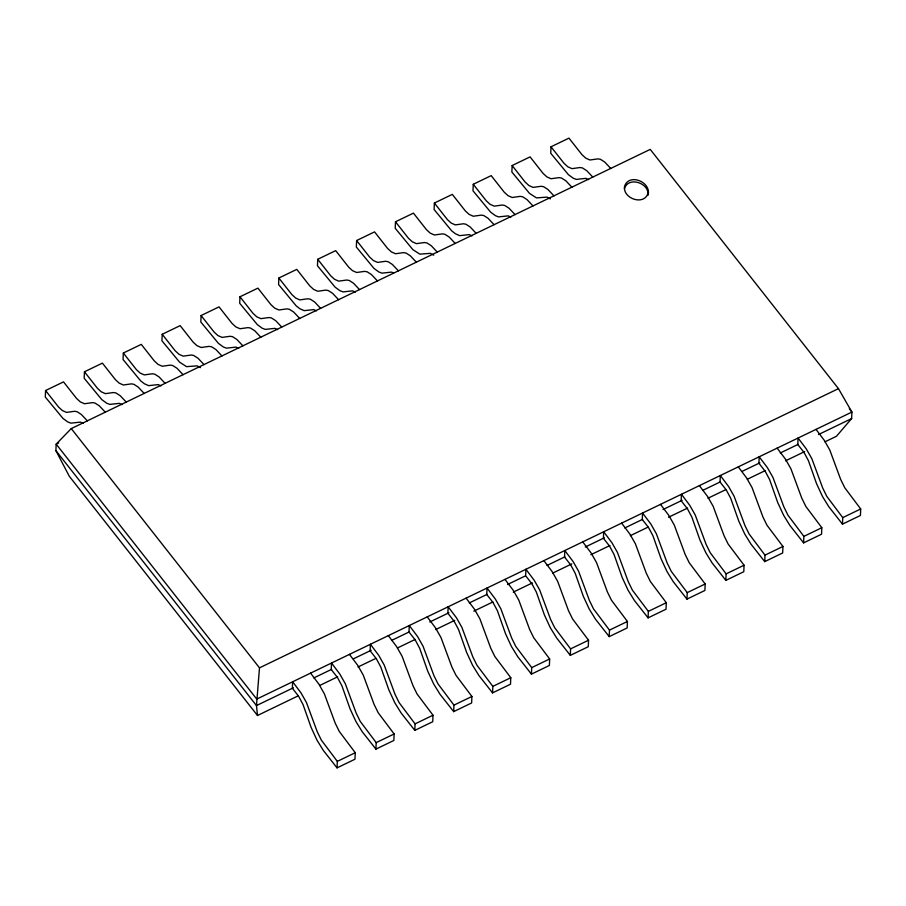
<?xml version="1.0" encoding="UTF-8"?>
<svg xmlns="http://www.w3.org/2000/svg" width="906" height="906" viewBox="0 0 906 906"><rect width="100%" height="100%" fill="white"/><g stroke="black" fill="none" stroke-linecap="round" stroke-linejoin="round"><path stroke-width="1.36" d="M647.983 195.322C652.026 182.083 628.741 172.548 624.517 186.523C622.796 198.788 644.438 206.013 648.073 193.035M105.311 412.196L99.286 405.809L94.96 403.034L92.48 402.626L84.484 403.748L80.34 401.913L76.534 398.425L63.522 381.879L45.572 390.531L45.3 397.032L62.944 418.402L67.791 421.958L70.895 423.147L80.43 422.117L83.171 423.374M298.21 695.842L257.497 715.48L69.275 476.228L55.9 450.633L56.172 444.133L71.268 428.583L650.236 149.388L838.458 388.64L851.912 412.071L851.64 418.561L836.453 436.273L825.004 441.8M144.19 393.453L138.165 387.055L133.85 384.291L131.359 383.872L123.375 384.993L119.218 383.159L115.413 379.671L102.401 363.125L84.451 371.788L84.179 378.278L101.823 399.648L106.67 403.204L109.773 404.393L119.309 403.363L122.05 404.631M183.069 374.699L177.044 368.3L172.729 365.537L170.249 365.129L162.253 366.239L158.097 364.405L154.292 360.916L141.279 344.382L123.329 353.034L123.057 359.535L140.702 380.905L144.405 383.77L148.652 385.65L158.188 384.608L160.94 385.877M221.947 355.945L215.922 349.557L211.608 346.783L209.127 346.375L201.132 347.496L196.976 345.662L193.171 342.174L180.158 325.628L162.208 334.28L161.936 340.781L179.581 362.151L186.557 366.647L197.066 365.865L200.453 367.632M260.826 337.202L254.801 330.803L250.486 328.04L248.006 327.621L240.011 328.742L235.854 326.907L232.049 323.419L219.037 306.885L201.098 315.537L200.826 322.026L218.471 343.408L223.318 346.953L226.421 348.153L235.956 347.111L238.697 348.38M299.716 318.448L293.68 312.049L289.365 309.286L286.885 308.878L278.889 309.988L274.745 308.165L270.928 304.665L257.916 288.131L239.977 296.783L239.705 303.284L257.349 324.654L262.196 328.21L265.299 329.399L274.835 328.357L277.576 329.625M338.595 299.705L332.57 293.306L328.244 290.543L325.764 290.124L317.768 291.245L313.623 289.41L309.807 285.922L296.794 269.376L278.855 278.029L278.584 284.529L296.228 305.9L299.931 308.776L304.178 310.645L313.714 309.614L316.454 310.883M377.474 280.951L371.449 274.552L367.134 271.789L364.642 271.381L356.647 272.491L352.502 270.656L348.697 267.168L335.684 250.634L317.734 259.286L317.462 265.775L335.107 287.157L339.954 290.701L343.057 291.902L352.593 290.86L355.333 292.128M416.352 262.196L410.327 255.809L406.013 253.034L403.532 252.627L395.537 253.748L391.381 251.913L387.575 248.425L374.563 231.879L356.613 240.532L356.341 247.032L373.985 268.403L378.833 271.959L381.936 273.148L391.471 272.117L393.6 272.955M337.043 767.869L337.315 761.38L321.37 740.168L317.259 731.776L306.432 702.49L300.917 692.762L292.638 681.776L292.366 688.277L296.919 694.064A19.162 6.591 64.3 0 1 298.98 696.941L303.034 704.54L311.132 727.473L317.066 740.281L323.363 750.485L337.043 767.869L354.982 759.217L355.254 752.716L339.32 731.504L335.197 723.124L324.371 693.837L318.855 684.109L310.577 673.124M455.231 243.454L449.206 237.055L444.891 234.292L442.411 233.873L434.416 234.994L430.259 233.159L426.454 229.671L413.442 213.125L395.492 221.789L395.22 228.278L412.864 249.648L419.84 254.144L430.35 253.363L433.736 255.141M375.922 749.115L376.194 742.626L360.248 721.414L356.137 713.022L345.311 683.747L339.795 674.007L331.517 663.033L331.245 669.523L335.798 675.321A19.162 6.591 64.3 0 1 337.859 678.198L341.913 685.797L350.01 708.73L355.945 721.538L362.241 731.742L375.922 749.115L393.861 740.462L394.133 733.973L378.198 712.762L374.087 704.37L363.249 675.083L357.734 665.355L349.456 654.381M494.11 224.699L488.085 218.301L483.77 215.537L481.29 215.13L473.294 216.24L469.138 214.405L465.333 210.917L452.32 194.382L434.37 203.035L434.099 209.524L451.743 230.905L455.446 233.771L459.693 235.651L469.229 234.609L471.981 235.877M414.801 730.372L415.073 723.871L399.138 702.66L395.016 694.268L384.189 664.993L378.674 655.253L370.395 644.279L370.124 650.78L374.676 656.567A19.162 6.591 64.3 0 1 376.737 659.443L380.792 667.043L388.889 689.976L394.823 702.784L401.12 712.988L414.801 730.372L432.74 721.72L433.011 715.219L417.077 694.007L412.966 685.615L402.128 656.34L396.613 646.601L388.334 635.627M532.988 205.945L526.964 199.558L522.649 196.783L520.169 196.376L512.173 197.497L508.028 195.662L504.212 192.174L491.199 175.628L473.26 184.28L472.989 190.781L490.633 212.151L495.48 215.707L498.583 216.896L508.119 215.866L510.859 217.123M453.68 711.618L453.951 705.128L438.017 683.917L433.895 675.525L423.068 646.238L417.553 636.51L409.274 625.525L409.002 632.026L413.566 637.824A19.162 6.591 64.3 0 1 415.627 640.701L419.671 648.288L427.768 671.233L433.702 684.03L439.999 694.234L453.68 711.618L471.63 702.965L471.901 696.476L455.956 675.264L451.845 666.873L441.007 637.586L435.492 627.858L427.224 616.873M571.879 187.202L565.842 180.804L561.527 178.04L559.047 177.621L551.052 178.742L546.907 176.908L543.09 173.42L530.078 156.885L512.139 165.538L511.867 172.027L529.512 193.397L536.488 197.893L546.998 197.112L550.384 198.89M492.558 692.875L492.83 686.374L476.896 665.163L472.773 656.771L461.947 627.496L456.431 617.756L448.153 606.782L447.881 613.271L452.445 619.07A19.162 6.591 64.3 0 1 454.506 621.946L458.549 629.545L466.658 652.479L472.581 665.287L478.889 675.491L492.558 692.875L510.508 684.211L510.78 677.722L494.835 656.51L490.724 648.118L479.897 618.843L474.382 609.104L466.103 598.13M610.757 168.448L604.732 162.049L600.406 159.286L597.926 158.878L589.931 159.988L585.786 158.154L581.969 154.666L568.957 138.131L551.018 146.783L550.746 153.284L568.39 174.654L573.238 178.21L576.341 179.399L585.876 178.357L588.617 179.626M531.437 674.121L531.709 667.62L515.774 646.408L511.664 638.028L500.825 608.741L495.31 599.002L487.032 588.028L486.76 594.529L491.324 600.316A19.162 6.591 64.3 0 1 493.385 603.192L497.439 610.791L505.537 633.724L511.46 646.533L517.768 656.737L531.437 674.121L549.387 665.468L549.659 658.968L533.725 637.756L529.602 629.364L518.776 600.089L513.26 590.35L504.982 579.376M570.316 655.366L570.587 648.877L554.653 627.665L550.542 619.274L539.704 589.987L534.189 580.259L525.91 569.274L525.639 575.774L530.203 581.573A19.162 6.591 64.3 0 1 532.264 584.449L536.318 592.037L544.415 614.981L550.35 627.779L556.646 637.983L570.316 655.366L588.266 646.714L588.538 640.225L572.603 619.013L568.481 610.621L557.654 581.335L552.139 571.607L543.86 560.621M609.206 636.624L609.478 630.123L593.532 608.911L589.421 600.519L578.594 571.244L573.079 561.505L564.8 550.531L564.529 557.02L569.081 562.819A19.162 6.591 64.3 0 1 571.142 565.695L575.197 573.294L583.294 596.227L589.228 609.036L595.525 619.24L609.206 636.624L627.145 627.971L627.416 621.471L611.482 600.259L607.36 591.867L596.533 562.592L591.018 552.853L582.739 541.879M648.084 617.869L648.356 611.38L632.411 590.168L628.3 581.777L617.473 552.49L611.958 542.762L603.679 531.777L603.407 538.277L607.96 544.064A19.162 6.591 64.3 0 1 610.021 546.941L614.075 554.54L622.173 577.473L628.107 590.282L634.404 600.485L648.084 617.869L666.023 609.217L666.295 602.717L650.361 581.505L646.25 573.124L635.412 543.838L629.897 534.098L621.618 523.124M686.963 599.115L687.235 592.626L671.301 571.414L667.178 563.022L656.352 533.736L650.836 524.008L642.558 513.034L642.286 519.523L646.839 525.321A19.162 6.591 64.3 0 1 648.9 528.198L652.954 535.797L661.052 558.73L666.986 571.527L673.283 581.731L686.963 599.115L704.902 590.463L705.174 583.974L689.24 562.762L685.129 554.37L674.291 525.084L668.775 515.355L660.497 504.37M725.842 580.372L726.114 573.872L710.179 552.66L706.057 544.268L695.23 514.993L689.715 505.254L681.437 494.28L681.165 500.78L685.729 506.567A19.162 6.591 64.3 0 1 687.79 509.444L691.833 517.043L699.93 539.976L705.865 552.785L712.161 562.988L725.842 580.372L743.792 571.72L744.064 565.219L728.118 544.008L724.007 535.616L713.181 506.341L707.665 496.601L699.387 485.627M764.721 561.618L764.992 555.129L749.058 533.917L744.936 525.525L734.109 496.239L728.594 486.511L720.315 475.525L720.043 482.026L724.607 487.824A19.162 6.591 64.3 0 1 726.669 490.69L730.712 498.289L738.82 521.222L744.743 534.03L751.051 544.234L764.721 561.618L782.671 552.966L782.943 546.465L766.997 525.254L762.886 516.873L752.059 487.587L746.544 477.858L738.265 466.873M803.599 542.875L803.871 536.375L787.937 515.163L783.826 506.771L772.988 477.496L767.473 467.756L759.194 456.783L758.922 463.272L763.486 469.07A19.162 6.591 64.3 0 1 765.547 471.947L769.602 479.546L777.699 502.479L783.622 515.288L789.93 525.491L803.599 542.875L821.549 534.212L821.821 527.722L805.887 506.511L801.765 498.119L790.938 468.832L785.423 459.104L777.144 448.13M842.478 524.121L842.75 517.62L826.816 496.409L822.705 488.017L811.867 458.742L806.351 449.002L798.084 438.028L797.801 444.529L802.365 450.316A19.162 6.591 64.3 0 1 804.426 453.193L808.48 460.792L816.578 483.725L822.512 496.533L828.809 506.737L842.478 524.121L860.428 515.469L860.7 508.968L844.766 487.756L840.643 479.365L829.817 450.089L824.301 440.35L816.023 429.376M71.268 428.583L259.49 667.847L256.477 705.581L257.497 715.48M624.427 188.822C627.722 176.908 646.612 181.925 647.983 192.706M58.675 442.932L56.172 444.133L256.749 699.092L851.912 412.071L849.296 408.742M259.49 667.847L838.458 388.64M293.431 687.756L256.477 705.581L55.9 450.633M313.827 677.926L331.664 669.319M353.329 658.877L371.177 650.27M391.562 640.44L409.41 631.833M429.795 621.992L448.912 612.773M469.308 602.943L487.145 594.336M507.541 584.506L525.378 575.899M547.043 565.457L564.891 556.85M585.276 547.02L604.393 537.79M624.789 527.96L642.626 519.353M663.022 509.523L682.139 500.305M702.535 490.474L720.372 481.867M742.037 471.414L759.885 462.819M780.27 452.977L798.118 444.382M818.503 434.54L851.64 418.561M319.841 685.412L337.655 676.816M358.017 666.997L375.831 658.413M397.462 647.983L415.276 639.387M435.639 629.568L454.721 620.361M473.804 611.165L492.898 601.958M513.26 592.139L532.343 582.932M552.705 573.113L571.788 563.906M590.871 554.71L609.965 545.503M630.316 535.684L648.13 527.088M668.492 517.269L687.586 508.073M707.937 498.255L725.751 489.659M747.382 479.229L765.196 470.633M785.559 460.814L804.641 451.618M337.315 761.38L355.254 752.716M376.194 742.626L394.133 733.973M415.073 723.871L433.011 715.219M453.951 705.128L471.901 696.476M492.83 686.374L510.78 677.722M531.709 667.62L549.659 658.968M570.587 648.877L588.538 640.225M609.478 630.123L627.416 621.471M648.356 611.38L666.295 602.717M687.235 592.626L705.174 583.974M726.114 573.872L744.064 565.219M764.992 555.129L782.943 546.465M803.871 536.375L821.821 527.722M842.75 517.62L860.7 508.968M592.807 177.1L586.782 170.713L582.467 167.938L579.987 167.531L571.992 168.652L567.836 166.817L564.03 163.318L551.018 146.783M553.928 195.855L547.904 189.456L543.589 186.693L541.109 186.285L533.113 187.395L528.957 185.56L525.152 182.072L512.139 165.538M515.05 214.609L509.025 208.21L504.71 205.447L502.218 205.028L494.234 206.149L490.078 204.314L486.273 200.826L473.26 184.28M476.171 233.352L470.146 226.953L465.82 224.19L463.34 223.782L455.344 224.892L451.199 223.069L447.383 219.569L434.37 203.035M437.292 252.106L431.256 245.707L426.941 242.944L424.461 242.525L416.466 243.646L412.321 241.811L408.504 238.323L395.492 221.789M398.414 270.849L392.377 264.461L388.062 261.687L385.582 261.279L377.587 262.4L373.442 260.566L369.625 257.077L356.613 240.532M359.523 289.603L353.499 283.204L349.184 280.441L346.704 280.033L338.708 281.143L334.552 279.308L330.747 275.82L317.734 259.286M320.645 308.357L314.62 301.958L310.305 299.195L307.825 298.776L299.829 299.897L295.673 298.063L291.868 294.575L278.855 278.029M281.766 327.1L275.741 320.713L271.426 317.938L268.946 317.53L260.951 318.652L256.794 316.817L252.989 313.329L239.977 296.783M242.887 345.854L236.862 339.456L232.548 336.692L230.056 336.285L222.072 337.394L217.916 335.56L214.11 332.072L201.098 315.537M204.009 364.608L197.984 358.21L193.657 355.446L191.177 355.027L183.182 356.149L179.037 354.314L175.22 350.826L162.208 334.28M165.13 383.351L159.094 376.953L154.779 374.189L152.299 373.782L144.303 374.903L140.158 373.068L136.342 369.569L123.329 353.034M126.251 402.105L120.215 395.707L115.9 392.944L113.42 392.536L105.424 393.646L101.279 391.811L97.463 388.323L84.451 371.788M87.361 420.848L81.336 414.461L77.021 411.698L74.541 411.279L66.546 412.4L62.389 410.565L58.584 407.077L45.572 390.531"/></g></svg>
